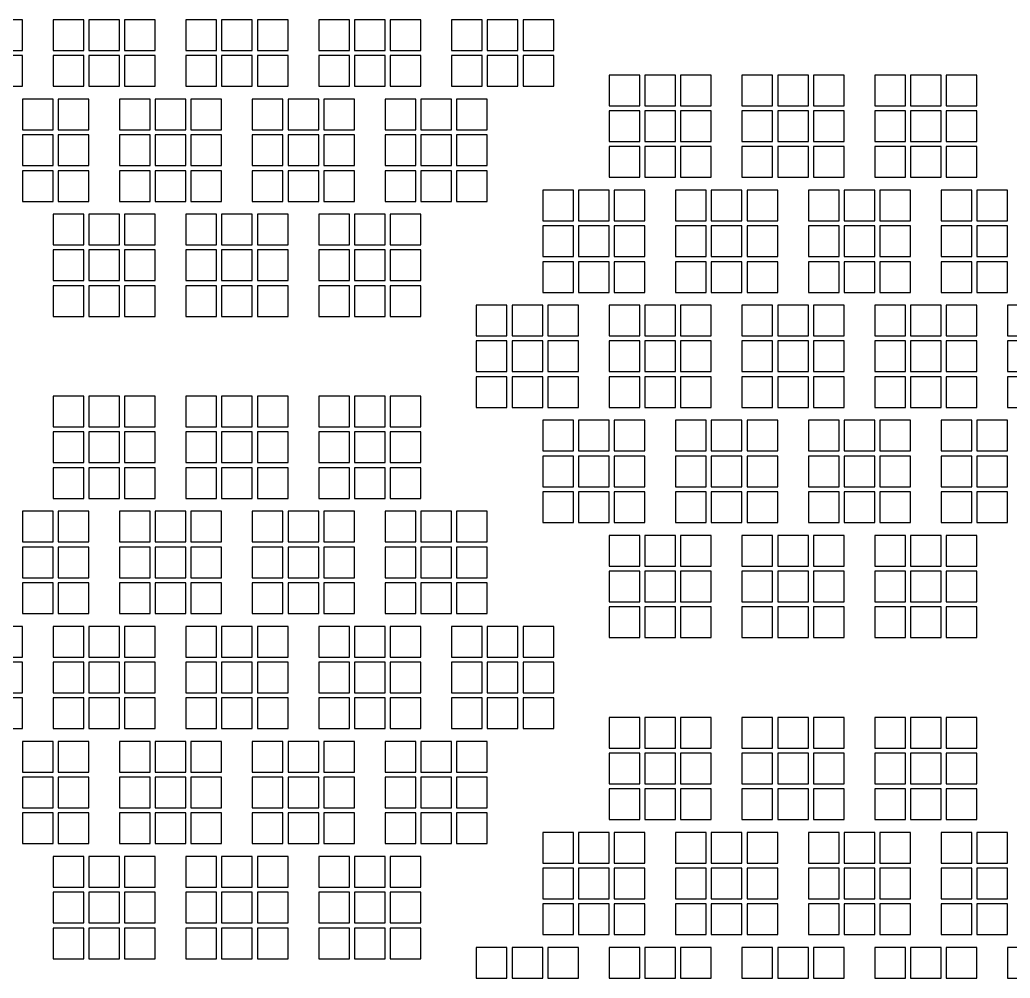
# Model space of a CAD drawing. Extents: x -49 to 54, y -38 to 38.
# Drawn here: x -37.5 to -27.81, y 8.05 to 17.43 of the extents above; entities that cross this region are included whole.
import ezdxf

# ---------------------------------------------------------------- set-up
doc = ezdxf.new("R2010")
doc.units = 0
doc.layers.add('BACK_LAYER', color=5, linetype='CONTINUOUS')

msp = doc.modelspace()

# ---------------------------------------------------------------- linework, layer by layer
at = {"layer": 'BACK_LAYER'}
for points in [[(-37.7721, 17.1302), (-37.4721, 17.1302), (-37.4721, 17.4302), (-37.7721, 17.4302)], [(-37.1721, 17.1302), (-36.8721, 17.1302), (-36.8721, 17.4302), (-37.1721, 17.4302)], [(-36.8221, 17.1302), (-36.5221, 17.1302), (-36.5221, 17.4302), (-36.8221, 17.4302)], [(-36.4721, 17.1302), (-36.1721, 17.1302), (-36.1721, 17.4302), (-36.4721, 17.4302)], [(-35.8721, 17.1302), (-35.5721, 17.1302), (-35.5721, 17.4302), (-35.8721, 17.4302)], [(-35.5221, 17.1302), (-35.2221, 17.1302), (-35.2221, 17.4302), (-35.5221, 17.4302)], [(-35.1721, 17.1302), (-34.8721, 17.1302), (-34.8721, 17.4302), (-35.1721, 17.4302)], [(-34.5721, 17.1302), (-34.2721, 17.1302), (-34.2721, 17.4302), (-34.5721, 17.4302)], [(-34.2221, 17.1302), (-33.9221, 17.1302), (-33.9221, 17.4302), (-34.2221, 17.4302)], [(-33.8721, 17.1302), (-33.5721, 17.1302), (-33.5721, 17.4302), (-33.8721, 17.4302)], [(-33.2721, 17.1302), (-32.9721, 17.1302), (-32.9721, 17.4302), (-33.2721, 17.4302)], [(-32.9221, 17.1302), (-32.6221, 17.1302), (-32.6221, 17.4302), (-32.9221, 17.4302)], [(-32.5721, 17.1302), (-32.2721, 17.1302), (-32.2721, 17.4302), (-32.5721, 17.4302)], [(-37.7721, 16.7802), (-37.4721, 16.7802), (-37.4721, 17.0802), (-37.7721, 17.0802)], [(-37.1721, 16.7802), (-36.8721, 16.7802), (-36.8721, 17.0802), (-37.1721, 17.0802)], [(-36.8221, 16.7802), (-36.5221, 16.7802), (-36.5221, 17.0802), (-36.8221, 17.0802)], [(-36.4721, 16.7802), (-36.1721, 16.7802), (-36.1721, 17.0802), (-36.4721, 17.0802)], [(-35.8721, 16.7802), (-35.5721, 16.7802), (-35.5721, 17.0802), (-35.8721, 17.0802)], [(-35.5221, 16.7802), (-35.2221, 16.7802), (-35.2221, 17.0802), (-35.5221, 17.0802)], [(-35.1721, 16.7802), (-34.8721, 16.7802), (-34.8721, 17.0802), (-35.1721, 17.0802)], [(-34.5721, 16.7802), (-34.2721, 16.7802), (-34.2721, 17.0802), (-34.5721, 17.0802)], [(-34.2221, 16.7802), (-33.9221, 16.7802), (-33.9221, 17.0802), (-34.2221, 17.0802)], [(-33.8721, 16.7802), (-33.5721, 16.7802), (-33.5721, 17.0802), (-33.8721, 17.0802)], [(-33.2721, 16.7802), (-32.9721, 16.7802), (-32.9721, 17.0802), (-33.2721, 17.0802)], [(-32.9221, 16.7802), (-32.6221, 16.7802), (-32.6221, 17.0802), (-32.9221, 17.0802)], [(-32.5721, 16.7802), (-32.2721, 16.7802), (-32.2721, 17.0802), (-32.5721, 17.0802)], [(-31.7302, 16.59), (-31.4302, 16.59), (-31.4302, 16.89), (-31.7302, 16.89)], [(-31.3802, 16.59), (-31.0802, 16.59), (-31.0802, 16.89), (-31.3802, 16.89)], [(-31.0302, 16.59), (-30.7302, 16.59), (-30.7302, 16.89), (-31.0302, 16.89)], [(-30.4302, 16.59), (-30.1302, 16.59), (-30.1302, 16.89), (-30.4302, 16.89)], [(-30.0802, 16.59), (-29.7802, 16.59), (-29.7802, 16.89), (-30.0802, 16.89)], [(-29.7302, 16.59), (-29.4302, 16.59), (-29.4302, 16.89), (-29.7302, 16.89)], [(-29.1302, 16.59), (-28.8302, 16.59), (-28.8302, 16.89), (-29.1302, 16.89)], [(-28.7802, 16.59), (-28.4802, 16.59), (-28.4802, 16.89), (-28.7802, 16.89)], [(-28.4302, 16.59), (-28.1302, 16.59), (-28.1302, 16.89), (-28.4302, 16.89)], [(-37.4721, 16.3544), (-37.1721, 16.3544), (-37.1721, 16.6544), (-37.4721, 16.6544)], [(-37.1221, 16.3544), (-36.8221, 16.3544), (-36.8221, 16.6544), (-37.1221, 16.6544)], [(-36.5221, 16.3544), (-36.2221, 16.3544), (-36.2221, 16.6544), (-36.5221, 16.6544)], [(-36.1721, 16.3544), (-35.8721, 16.3544), (-35.8721, 16.6544), (-36.1721, 16.6544)], [(-35.8221, 16.3544), (-35.5221, 16.3544), (-35.5221, 16.6544), (-35.8221, 16.6544)], [(-35.2221, 16.3544), (-34.9221, 16.3544), (-34.9221, 16.6544), (-35.2221, 16.6544)], [(-34.8721, 16.3544), (-34.5721, 16.3544), (-34.5721, 16.6544), (-34.8721, 16.6544)], [(-34.5221, 16.3544), (-34.2221, 16.3544), (-34.2221, 16.6544), (-34.5221, 16.6544)], [(-33.9221, 16.3544), (-33.6221, 16.3544), (-33.6221, 16.6544), (-33.9221, 16.6544)], [(-33.5721, 16.3544), (-33.2721, 16.3544), (-33.2721, 16.6544), (-33.5721, 16.6544)], [(-33.2221, 16.3544), (-32.9221, 16.3544), (-32.9221, 16.6544), (-33.2221, 16.6544)], [(-31.7302, 16.24), (-31.4302, 16.24), (-31.4302, 16.54), (-31.7302, 16.54)], [(-31.3802, 16.24), (-31.0802, 16.24), (-31.0802, 16.54), (-31.3802, 16.54)], [(-31.0302, 16.24), (-30.7302, 16.24), (-30.7302, 16.54), (-31.0302, 16.54)], [(-30.4302, 16.24), (-30.1302, 16.24), (-30.1302, 16.54), (-30.4302, 16.54)], [(-30.0802, 16.24), (-29.7802, 16.24), (-29.7802, 16.54), (-30.0802, 16.54)], [(-29.7302, 16.24), (-29.4302, 16.24), (-29.4302, 16.54), (-29.7302, 16.54)], [(-29.1302, 16.24), (-28.8302, 16.24), (-28.8302, 16.54), (-29.1302, 16.54)], [(-28.7802, 16.24), (-28.4802, 16.24), (-28.4802, 16.54), (-28.7802, 16.54)], [(-28.4302, 16.24), (-28.1302, 16.24), (-28.1302, 16.54), (-28.4302, 16.54)], [(-37.4721, 16.0044), (-37.1721, 16.0044), (-37.1721, 16.3044), (-37.4721, 16.3044)], [(-37.1221, 16.0044), (-36.8221, 16.0044), (-36.8221, 16.3044), (-37.1221, 16.3044)], [(-36.5221, 16.0044), (-36.2221, 16.0044), (-36.2221, 16.3044), (-36.5221, 16.3044)], [(-36.1721, 16.0044), (-35.8721, 16.0044), (-35.8721, 16.3044), (-36.1721, 16.3044)], [(-35.8221, 16.0044), (-35.5221, 16.0044), (-35.5221, 16.3044), (-35.8221, 16.3044)], [(-35.2221, 16.0044), (-34.9221, 16.0044), (-34.9221, 16.3044), (-35.2221, 16.3044)], [(-34.8721, 16.0044), (-34.5721, 16.0044), (-34.5721, 16.3044), (-34.8721, 16.3044)], [(-34.5221, 16.0044), (-34.2221, 16.0044), (-34.2221, 16.3044), (-34.5221, 16.3044)], [(-33.9221, 16.0044), (-33.6221, 16.0044), (-33.6221, 16.3044), (-33.9221, 16.3044)], [(-33.5721, 16.0044), (-33.2721, 16.0044), (-33.2721, 16.3044), (-33.5721, 16.3044)], [(-33.2221, 16.0044), (-32.9221, 16.0044), (-32.9221, 16.3044), (-33.2221, 16.3044)], [(-31.7302, 15.89), (-31.4302, 15.89), (-31.4302, 16.19), (-31.7302, 16.19)], [(-31.3802, 15.89), (-31.0802, 15.89), (-31.0802, 16.19), (-31.3802, 16.19)], [(-31.0302, 15.89), (-30.7302, 15.89), (-30.7302, 16.19), (-31.0302, 16.19)], [(-30.4302, 15.89), (-30.1302, 15.89), (-30.1302, 16.19), (-30.4302, 16.19)], [(-30.0802, 15.89), (-29.7802, 15.89), (-29.7802, 16.19), (-30.0802, 16.19)], [(-29.7302, 15.89), (-29.4302, 15.89), (-29.4302, 16.19), (-29.7302, 16.19)], [(-29.1302, 15.89), (-28.8302, 15.89), (-28.8302, 16.19), (-29.1302, 16.19)], [(-28.7802, 15.89), (-28.4802, 15.89), (-28.4802, 16.19), (-28.7802, 16.19)], [(-28.4302, 15.89), (-28.1302, 15.89), (-28.1302, 16.19), (-28.4302, 16.19)], [(-37.4721, 15.6544), (-37.1721, 15.6544), (-37.1721, 15.9544), (-37.4721, 15.9544)], [(-37.1221, 15.6544), (-36.8221, 15.6544), (-36.8221, 15.9544), (-37.1221, 15.9544)], [(-36.5221, 15.6544), (-36.2221, 15.6544), (-36.2221, 15.9544), (-36.5221, 15.9544)], [(-36.1721, 15.6544), (-35.8721, 15.6544), (-35.8721, 15.9544), (-36.1721, 15.9544)], [(-35.8221, 15.6544), (-35.5221, 15.6544), (-35.5221, 15.9544), (-35.8221, 15.9544)], [(-35.2221, 15.6544), (-34.9221, 15.6544), (-34.9221, 15.9544), (-35.2221, 15.9544)], [(-34.8721, 15.6544), (-34.5721, 15.6544), (-34.5721, 15.9544), (-34.8721, 15.9544)], [(-34.5221, 15.6544), (-34.2221, 15.6544), (-34.2221, 15.9544), (-34.5221, 15.9544)], [(-33.9221, 15.6544), (-33.6221, 15.6544), (-33.6221, 15.9544), (-33.9221, 15.9544)], [(-33.5721, 15.6544), (-33.2721, 15.6544), (-33.2721, 15.9544), (-33.5721, 15.9544)], [(-33.2221, 15.6544), (-32.9221, 15.6544), (-32.9221, 15.9544), (-33.2221, 15.9544)], [(-32.3802, 15.4642), (-32.0802, 15.4642), (-32.0802, 15.7642), (-32.3802, 15.7642)], [(-32.0302, 15.4642), (-31.7302, 15.4642), (-31.7302, 15.7642), (-32.0302, 15.7642)], [(-31.6802, 15.4642), (-31.3802, 15.4642), (-31.3802, 15.7642), (-31.6802, 15.7642)], [(-31.0802, 15.4642), (-30.7802, 15.4642), (-30.7802, 15.7642), (-31.0802, 15.7642)], [(-30.7302, 15.4642), (-30.4302, 15.4642), (-30.4302, 15.7642), (-30.7302, 15.7642)], [(-30.3802, 15.4642), (-30.0802, 15.4642), (-30.0802, 15.7642), (-30.3802, 15.7642)], [(-29.7802, 15.4642), (-29.4802, 15.4642), (-29.4802, 15.7642), (-29.7802, 15.7642)], [(-29.4302, 15.4642), (-29.1302, 15.4642), (-29.1302, 15.7642), (-29.4302, 15.7642)], [(-29.0802, 15.4642), (-28.7802, 15.4642), (-28.7802, 15.7642), (-29.0802, 15.7642)], [(-28.4802, 15.4642), (-28.1802, 15.4642), (-28.1802, 15.7642), (-28.4802, 15.7642)], [(-28.1302, 15.4642), (-27.8302, 15.4642), (-27.8302, 15.7642), (-28.1302, 15.7642)], [(-37.1721, 15.2286), (-36.8721, 15.2286), (-36.8721, 15.5286), (-37.1721, 15.5286)], [(-36.8221, 15.2286), (-36.5221, 15.2286), (-36.5221, 15.5286), (-36.8221, 15.5286)], [(-36.4721, 15.2286), (-36.1721, 15.2286), (-36.1721, 15.5286), (-36.4721, 15.5286)], [(-35.8721, 15.2286), (-35.5721, 15.2286), (-35.5721, 15.5286), (-35.8721, 15.5286)], [(-35.5221, 15.2286), (-35.2221, 15.2286), (-35.2221, 15.5286), (-35.5221, 15.5286)], [(-35.1721, 15.2286), (-34.8721, 15.2286), (-34.8721, 15.5286), (-35.1721, 15.5286)], [(-34.5721, 15.2286), (-34.2721, 15.2286), (-34.2721, 15.5286), (-34.5721, 15.5286)], [(-34.2221, 15.2286), (-33.9221, 15.2286), (-33.9221, 15.5286), (-34.2221, 15.5286)], [(-33.8721, 15.2286), (-33.5721, 15.2286), (-33.5721, 15.5286), (-33.8721, 15.5286)], [(-32.3802, 15.1142), (-32.0802, 15.1142), (-32.0802, 15.4142), (-32.3802, 15.4142)], [(-32.0302, 15.1142), (-31.7302, 15.1142), (-31.7302, 15.4142), (-32.0302, 15.4142)], [(-31.6802, 15.1142), (-31.3802, 15.1142), (-31.3802, 15.4142), (-31.6802, 15.4142)], [(-31.0802, 15.1142), (-30.7802, 15.1142), (-30.7802, 15.4142), (-31.0802, 15.4142)], [(-30.7302, 15.1142), (-30.4302, 15.1142), (-30.4302, 15.4142), (-30.7302, 15.4142)], [(-30.3802, 15.1142), (-30.0802, 15.1142), (-30.0802, 15.4142), (-30.3802, 15.4142)], [(-29.7802, 15.1142), (-29.4802, 15.1142), (-29.4802, 15.4142), (-29.7802, 15.4142)], [(-29.4302, 15.1142), (-29.1302, 15.1142), (-29.1302, 15.4142), (-29.4302, 15.4142)], [(-29.0802, 15.1142), (-28.7802, 15.1142), (-28.7802, 15.4142), (-29.0802, 15.4142)], [(-28.4802, 15.1142), (-28.1802, 15.1142), (-28.1802, 15.4142), (-28.4802, 15.4142)], [(-28.1302, 15.1142), (-27.8302, 15.1142), (-27.8302, 15.4142), (-28.1302, 15.4142)], [(-37.1721, 14.8786), (-36.8721, 14.8786), (-36.8721, 15.1786), (-37.1721, 15.1786)], [(-36.8221, 14.8786), (-36.5221, 14.8786), (-36.5221, 15.1786), (-36.8221, 15.1786)], [(-36.4721, 14.8786), (-36.1721, 14.8786), (-36.1721, 15.1786), (-36.4721, 15.1786)], [(-35.8721, 14.8786), (-35.5721, 14.8786), (-35.5721, 15.1786), (-35.8721, 15.1786)], [(-35.5221, 14.8786), (-35.2221, 14.8786), (-35.2221, 15.1786), (-35.5221, 15.1786)], [(-35.1721, 14.8786), (-34.8721, 14.8786), (-34.8721, 15.1786), (-35.1721, 15.1786)], [(-34.5721, 14.8786), (-34.2721, 14.8786), (-34.2721, 15.1786), (-34.5721, 15.1786)], [(-34.2221, 14.8786), (-33.9221, 14.8786), (-33.9221, 15.1786), (-34.2221, 15.1786)], [(-33.8721, 14.8786), (-33.5721, 14.8786), (-33.5721, 15.1786), (-33.8721, 15.1786)], [(-32.3802, 14.7642), (-32.0802, 14.7642), (-32.0802, 15.0642), (-32.3802, 15.0642)], [(-32.0302, 14.7642), (-31.7302, 14.7642), (-31.7302, 15.0642), (-32.0302, 15.0642)], [(-31.6802, 14.7642), (-31.3802, 14.7642), (-31.3802, 15.0642), (-31.6802, 15.0642)], [(-31.0802, 14.7642), (-30.7802, 14.7642), (-30.7802, 15.0642), (-31.0802, 15.0642)], [(-30.7302, 14.7642), (-30.4302, 14.7642), (-30.4302, 15.0642), (-30.7302, 15.0642)], [(-30.3802, 14.7642), (-30.0802, 14.7642), (-30.0802, 15.0642), (-30.3802, 15.0642)], [(-29.7802, 14.7642), (-29.4802, 14.7642), (-29.4802, 15.0642), (-29.7802, 15.0642)], [(-29.4302, 14.7642), (-29.1302, 14.7642), (-29.1302, 15.0642), (-29.4302, 15.0642)], [(-29.0802, 14.7642), (-28.7802, 14.7642), (-28.7802, 15.0642), (-29.0802, 15.0642)], [(-28.4802, 14.7642), (-28.1802, 14.7642), (-28.1802, 15.0642), (-28.4802, 15.0642)], [(-28.1302, 14.7642), (-27.8302, 14.7642), (-27.8302, 15.0642), (-28.1302, 15.0642)], [(-37.1721, 14.5286), (-36.8721, 14.5286), (-36.8721, 14.8286), (-37.1721, 14.8286)], [(-36.8221, 14.5286), (-36.5221, 14.5286), (-36.5221, 14.8286), (-36.8221, 14.8286)], [(-36.4721, 14.5286), (-36.1721, 14.5286), (-36.1721, 14.8286), (-36.4721, 14.8286)], [(-35.8721, 14.5286), (-35.5721, 14.5286), (-35.5721, 14.8286), (-35.8721, 14.8286)], [(-35.5221, 14.5286), (-35.2221, 14.5286), (-35.2221, 14.8286), (-35.5221, 14.8286)], [(-35.1721, 14.5286), (-34.8721, 14.5286), (-34.8721, 14.8286), (-35.1721, 14.8286)], [(-34.5721, 14.5286), (-34.2721, 14.5286), (-34.2721, 14.8286), (-34.5721, 14.8286)], [(-34.2221, 14.5286), (-33.9221, 14.5286), (-33.9221, 14.8286), (-34.2221, 14.8286)], [(-33.8721, 14.5286), (-33.5721, 14.5286), (-33.5721, 14.8286), (-33.8721, 14.8286)], [(-33.0302, 14.3384), (-32.7302, 14.3384), (-32.7302, 14.6384), (-33.0302, 14.6384)], [(-32.6802, 14.3384), (-32.3802, 14.3384), (-32.3802, 14.6384), (-32.6802, 14.6384)], [(-32.3302, 14.3384), (-32.0302, 14.3384), (-32.0302, 14.6384), (-32.3302, 14.6384)], [(-31.7302, 14.3384), (-31.4302, 14.3384), (-31.4302, 14.6384), (-31.7302, 14.6384)], [(-31.3802, 14.3384), (-31.0802, 14.3384), (-31.0802, 14.6384), (-31.3802, 14.6384)], [(-31.0302, 14.3384), (-30.7302, 14.3384), (-30.7302, 14.6384), (-31.0302, 14.6384)], [(-30.4302, 14.3384), (-30.1302, 14.3384), (-30.1302, 14.6384), (-30.4302, 14.6384)], [(-30.0802, 14.3384), (-29.7802, 14.3384), (-29.7802, 14.6384), (-30.0802, 14.6384)], [(-29.7302, 14.3384), (-29.4302, 14.3384), (-29.4302, 14.6384), (-29.7302, 14.6384)], [(-29.1302, 14.3384), (-28.8302, 14.3384), (-28.8302, 14.6384), (-29.1302, 14.6384)], [(-28.7802, 14.3384), (-28.4802, 14.3384), (-28.4802, 14.6384), (-28.7802, 14.6384)], [(-28.4302, 14.3384), (-28.1302, 14.3384), (-28.1302, 14.6384), (-28.4302, 14.6384)], [(-27.8302, 14.3384), (-27.5302, 14.3384), (-27.5302, 14.6384), (-27.8302, 14.6384)], [(-33.0302, 13.9884), (-32.7302, 13.9884), (-32.7302, 14.2884), (-33.0302, 14.2884)], [(-32.6802, 13.9884), (-32.3802, 13.9884), (-32.3802, 14.2884), (-32.6802, 14.2884)], [(-32.3302, 13.9884), (-32.0302, 13.9884), (-32.0302, 14.2884), (-32.3302, 14.2884)], [(-31.7302, 13.9884), (-31.4302, 13.9884), (-31.4302, 14.2884), (-31.7302, 14.2884)], [(-31.3802, 13.9884), (-31.0802, 13.9884), (-31.0802, 14.2884), (-31.3802, 14.2884)], [(-31.0302, 13.9884), (-30.7302, 13.9884), (-30.7302, 14.2884), (-31.0302, 14.2884)], [(-30.4302, 13.9884), (-30.1302, 13.9884), (-30.1302, 14.2884), (-30.4302, 14.2884)], [(-30.0802, 13.9884), (-29.7802, 13.9884), (-29.7802, 14.2884), (-30.0802, 14.2884)], [(-29.7302, 13.9884), (-29.4302, 13.9884), (-29.4302, 14.2884), (-29.7302, 14.2884)], [(-29.1302, 13.9884), (-28.8302, 13.9884), (-28.8302, 14.2884), (-29.1302, 14.2884)], [(-28.7802, 13.9884), (-28.4802, 13.9884), (-28.4802, 14.2884), (-28.7802, 14.2884)], [(-28.4302, 13.9884), (-28.1302, 13.9884), (-28.1302, 14.2884), (-28.4302, 14.2884)], [(-27.8302, 13.9884), (-27.5302, 13.9884), (-27.5302, 14.2884), (-27.8302, 14.2884)], [(-33.0302, 13.6384), (-32.7302, 13.6384), (-32.7302, 13.9384), (-33.0302, 13.9384)], [(-32.6802, 13.6384), (-32.3802, 13.6384), (-32.3802, 13.9384), (-32.6802, 13.9384)], [(-32.3302, 13.6384), (-32.0302, 13.6384), (-32.0302, 13.9384), (-32.3302, 13.9384)], [(-31.7302, 13.6384), (-31.4302, 13.6384), (-31.4302, 13.9384), (-31.7302, 13.9384)], [(-31.3802, 13.6384), (-31.0802, 13.6384), (-31.0802, 13.9384), (-31.3802, 13.9384)], [(-31.0302, 13.6384), (-30.7302, 13.6384), (-30.7302, 13.9384), (-31.0302, 13.9384)], [(-30.4302, 13.6384), (-30.1302, 13.6384), (-30.1302, 13.9384), (-30.4302, 13.9384)], [(-30.0802, 13.6384), (-29.7802, 13.6384), (-29.7802, 13.9384), (-30.0802, 13.9384)], [(-29.7302, 13.6384), (-29.4302, 13.6384), (-29.4302, 13.9384), (-29.7302, 13.9384)], [(-29.1302, 13.6384), (-28.8302, 13.6384), (-28.8302, 13.9384), (-29.1302, 13.9384)], [(-28.7802, 13.6384), (-28.4802, 13.6384), (-28.4802, 13.9384), (-28.7802, 13.9384)], [(-28.4302, 13.6384), (-28.1302, 13.6384), (-28.1302, 13.9384), (-28.4302, 13.9384)], [(-27.8302, 13.6384), (-27.5302, 13.6384), (-27.5302, 13.9384), (-27.8302, 13.9384)], [(-37.1721, 13.4482), (-36.8721, 13.4482), (-36.8721, 13.7482), (-37.1721, 13.7482)], [(-36.8221, 13.4482), (-36.5221, 13.4482), (-36.5221, 13.7482), (-36.8221, 13.7482)], [(-36.4721, 13.4482), (-36.1721, 13.4482), (-36.1721, 13.7482), (-36.4721, 13.7482)], [(-35.8721, 13.4482), (-35.5721, 13.4482), (-35.5721, 13.7482), (-35.8721, 13.7482)], [(-35.5221, 13.4482), (-35.2221, 13.4482), (-35.2221, 13.7482), (-35.5221, 13.7482)], [(-35.1721, 13.4482), (-34.8721, 13.4482), (-34.8721, 13.7482), (-35.1721, 13.7482)], [(-34.5721, 13.4482), (-34.2721, 13.4482), (-34.2721, 13.7482), (-34.5721, 13.7482)], [(-34.2221, 13.4482), (-33.9221, 13.4482), (-33.9221, 13.7482), (-34.2221, 13.7482)], [(-33.8721, 13.4482), (-33.5721, 13.4482), (-33.5721, 13.7482), (-33.8721, 13.7482)], [(-32.3802, 13.2125), (-32.0802, 13.2125), (-32.0802, 13.5125), (-32.3802, 13.5125)], [(-32.0302, 13.2125), (-31.7302, 13.2125), (-31.7302, 13.5125), (-32.0302, 13.5125)], [(-31.6802, 13.2125), (-31.3802, 13.2125), (-31.3802, 13.5125), (-31.6802, 13.5125)], [(-31.0802, 13.2125), (-30.7802, 13.2125), (-30.7802, 13.5125), (-31.0802, 13.5125)], [(-30.7302, 13.2125), (-30.4302, 13.2125), (-30.4302, 13.5125), (-30.7302, 13.5125)], [(-30.3802, 13.2125), (-30.0802, 13.2125), (-30.0802, 13.5125), (-30.3802, 13.5125)], [(-29.7802, 13.2125), (-29.4802, 13.2125), (-29.4802, 13.5125), (-29.7802, 13.5125)], [(-29.4302, 13.2125), (-29.1302, 13.2125), (-29.1302, 13.5125), (-29.4302, 13.5125)], [(-29.0802, 13.2125), (-28.7802, 13.2125), (-28.7802, 13.5125), (-29.0802, 13.5125)], [(-28.4802, 13.2125), (-28.1802, 13.2125), (-28.1802, 13.5125), (-28.4802, 13.5125)], [(-28.1302, 13.2125), (-27.8302, 13.2125), (-27.8302, 13.5125), (-28.1302, 13.5125)], [(-37.1721, 13.0982), (-36.8721, 13.0982), (-36.8721, 13.3982), (-37.1721, 13.3982)], [(-36.8221, 13.0982), (-36.5221, 13.0982), (-36.5221, 13.3982), (-36.8221, 13.3982)], [(-36.4721, 13.0982), (-36.1721, 13.0982), (-36.1721, 13.3982), (-36.4721, 13.3982)], [(-35.8721, 13.0982), (-35.5721, 13.0982), (-35.5721, 13.3982), (-35.8721, 13.3982)], [(-35.5221, 13.0982), (-35.2221, 13.0982), (-35.2221, 13.3982), (-35.5221, 13.3982)], [(-35.1721, 13.0982), (-34.8721, 13.0982), (-34.8721, 13.3982), (-35.1721, 13.3982)], [(-34.5721, 13.0982), (-34.2721, 13.0982), (-34.2721, 13.3982), (-34.5721, 13.3982)], [(-34.2221, 13.0982), (-33.9221, 13.0982), (-33.9221, 13.3982), (-34.2221, 13.3982)], [(-33.8721, 13.0982), (-33.5721, 13.0982), (-33.5721, 13.3982), (-33.8721, 13.3982)], [(-32.3802, 12.8625), (-32.0802, 12.8625), (-32.0802, 13.1625), (-32.3802, 13.1625)], [(-32.0302, 12.8625), (-31.7302, 12.8625), (-31.7302, 13.1625), (-32.0302, 13.1625)], [(-31.6802, 12.8625), (-31.3802, 12.8625), (-31.3802, 13.1625), (-31.6802, 13.1625)], [(-31.0802, 12.8625), (-30.7802, 12.8625), (-30.7802, 13.1625), (-31.0802, 13.1625)], [(-30.7302, 12.8625), (-30.4302, 12.8625), (-30.4302, 13.1625), (-30.7302, 13.1625)], [(-30.3802, 12.8625), (-30.0802, 12.8625), (-30.0802, 13.1625), (-30.3802, 13.1625)], [(-29.7802, 12.8625), (-29.4802, 12.8625), (-29.4802, 13.1625), (-29.7802, 13.1625)], [(-29.4302, 12.8625), (-29.1302, 12.8625), (-29.1302, 13.1625), (-29.4302, 13.1625)], [(-29.0802, 12.8625), (-28.7802, 12.8625), (-28.7802, 13.1625), (-29.0802, 13.1625)], [(-28.4802, 12.8625), (-28.1802, 12.8625), (-28.1802, 13.1625), (-28.4802, 13.1625)], [(-28.1302, 12.8625), (-27.8302, 12.8625), (-27.8302, 13.1625), (-28.1302, 13.1625)], [(-37.1721, 12.7482), (-36.8721, 12.7482), (-36.8721, 13.0482), (-37.1721, 13.0482)], [(-36.8221, 12.7482), (-36.5221, 12.7482), (-36.5221, 13.0482), (-36.8221, 13.0482)], [(-36.4721, 12.7482), (-36.1721, 12.7482), (-36.1721, 13.0482), (-36.4721, 13.0482)], [(-35.8721, 12.7482), (-35.5721, 12.7482), (-35.5721, 13.0482), (-35.8721, 13.0482)], [(-35.5221, 12.7482), (-35.2221, 12.7482), (-35.2221, 13.0482), (-35.5221, 13.0482)], [(-35.1721, 12.7482), (-34.8721, 12.7482), (-34.8721, 13.0482), (-35.1721, 13.0482)], [(-34.5721, 12.7482), (-34.2721, 12.7482), (-34.2721, 13.0482), (-34.5721, 13.0482)], [(-34.2221, 12.7482), (-33.9221, 12.7482), (-33.9221, 13.0482), (-34.2221, 13.0482)], [(-33.8721, 12.7482), (-33.5721, 12.7482), (-33.5721, 13.0482), (-33.8721, 13.0482)], [(-32.3802, 12.5125), (-32.0802, 12.5125), (-32.0802, 12.8125), (-32.3802, 12.8125)], [(-32.0302, 12.5125), (-31.7302, 12.5125), (-31.7302, 12.8125), (-32.0302, 12.8125)], [(-31.6802, 12.5125), (-31.3802, 12.5125), (-31.3802, 12.8125), (-31.6802, 12.8125)], [(-31.0802, 12.5125), (-30.7802, 12.5125), (-30.7802, 12.8125), (-31.0802, 12.8125)], [(-30.7302, 12.5125), (-30.4302, 12.5125), (-30.4302, 12.8125), (-30.7302, 12.8125)], [(-30.3802, 12.5125), (-30.0802, 12.5125), (-30.0802, 12.8125), (-30.3802, 12.8125)], [(-29.7802, 12.5125), (-29.4802, 12.5125), (-29.4802, 12.8125), (-29.7802, 12.8125)], [(-29.4302, 12.5125), (-29.1302, 12.5125), (-29.1302, 12.8125), (-29.4302, 12.8125)], [(-29.0802, 12.5125), (-28.7802, 12.5125), (-28.7802, 12.8125), (-29.0802, 12.8125)], [(-28.4802, 12.5125), (-28.1802, 12.5125), (-28.1802, 12.8125), (-28.4802, 12.8125)], [(-28.1302, 12.5125), (-27.8302, 12.5125), (-27.8302, 12.8125), (-28.1302, 12.8125)], [(-37.4721, 12.3223), (-37.1721, 12.3223), (-37.1721, 12.6223), (-37.4721, 12.6223)], [(-37.1221, 12.3223), (-36.8221, 12.3223), (-36.8221, 12.6223), (-37.1221, 12.6223)], [(-36.5221, 12.3223), (-36.2221, 12.3223), (-36.2221, 12.6223), (-36.5221, 12.6223)], [(-36.1721, 12.3223), (-35.8721, 12.3223), (-35.8721, 12.6223), (-36.1721, 12.6223)], [(-35.8221, 12.3223), (-35.5221, 12.3223), (-35.5221, 12.6223), (-35.8221, 12.6223)], [(-35.2221, 12.3223), (-34.9221, 12.3223), (-34.9221, 12.6223), (-35.2221, 12.6223)], [(-34.8721, 12.3223), (-34.5721, 12.3223), (-34.5721, 12.6223), (-34.8721, 12.6223)], [(-34.5221, 12.3223), (-34.2221, 12.3223), (-34.2221, 12.6223), (-34.5221, 12.6223)], [(-33.9221, 12.3223), (-33.6221, 12.3223), (-33.6221, 12.6223), (-33.9221, 12.6223)], [(-33.5721, 12.3223), (-33.2721, 12.3223), (-33.2721, 12.6223), (-33.5721, 12.6223)], [(-33.2221, 12.3223), (-32.9221, 12.3223), (-32.9221, 12.6223), (-33.2221, 12.6223)], [(-31.7302, 12.0867), (-31.4302, 12.0867), (-31.4302, 12.3867), (-31.7302, 12.3867)], [(-31.3802, 12.0867), (-31.0802, 12.0867), (-31.0802, 12.3867), (-31.3802, 12.3867)], [(-31.0302, 12.0867), (-30.7302, 12.0867), (-30.7302, 12.3867), (-31.0302, 12.3867)], [(-30.4302, 12.0867), (-30.1302, 12.0867), (-30.1302, 12.3867), (-30.4302, 12.3867)], [(-30.0802, 12.0867), (-29.7802, 12.0867), (-29.7802, 12.3867), (-30.0802, 12.3867)], [(-29.7302, 12.0867), (-29.4302, 12.0867), (-29.4302, 12.3867), (-29.7302, 12.3867)], [(-29.1302, 12.0867), (-28.8302, 12.0867), (-28.8302, 12.3867), (-29.1302, 12.3867)], [(-28.7802, 12.0867), (-28.4802, 12.0867), (-28.4802, 12.3867), (-28.7802, 12.3867)], [(-28.4302, 12.0867), (-28.1302, 12.0867), (-28.1302, 12.3867), (-28.4302, 12.3867)], [(-37.4721, 11.9723), (-37.1721, 11.9723), (-37.1721, 12.2723), (-37.4721, 12.2723)], [(-37.1221, 11.9723), (-36.8221, 11.9723), (-36.8221, 12.2723), (-37.1221, 12.2723)], [(-36.5221, 11.9723), (-36.2221, 11.9723), (-36.2221, 12.2723), (-36.5221, 12.2723)], [(-36.1721, 11.9723), (-35.8721, 11.9723), (-35.8721, 12.2723), (-36.1721, 12.2723)], [(-35.8221, 11.9723), (-35.5221, 11.9723), (-35.5221, 12.2723), (-35.8221, 12.2723)], [(-35.2221, 11.9723), (-34.9221, 11.9723), (-34.9221, 12.2723), (-35.2221, 12.2723)], [(-34.8721, 11.9723), (-34.5721, 11.9723), (-34.5721, 12.2723), (-34.8721, 12.2723)], [(-34.5221, 11.9723), (-34.2221, 11.9723), (-34.2221, 12.2723), (-34.5221, 12.2723)], [(-33.9221, 11.9723), (-33.6221, 11.9723), (-33.6221, 12.2723), (-33.9221, 12.2723)], [(-33.5721, 11.9723), (-33.2721, 11.9723), (-33.2721, 12.2723), (-33.5721, 12.2723)], [(-33.2221, 11.9723), (-32.9221, 11.9723), (-32.9221, 12.2723), (-33.2221, 12.2723)], [(-31.7302, 11.7367), (-31.4302, 11.7367), (-31.4302, 12.0367), (-31.7302, 12.0367)], [(-31.3802, 11.7367), (-31.0802, 11.7367), (-31.0802, 12.0367), (-31.3802, 12.0367)], [(-31.0302, 11.7367), (-30.7302, 11.7367), (-30.7302, 12.0367), (-31.0302, 12.0367)], [(-30.4302, 11.7367), (-30.1302, 11.7367), (-30.1302, 12.0367), (-30.4302, 12.0367)], [(-30.0802, 11.7367), (-29.7802, 11.7367), (-29.7802, 12.0367), (-30.0802, 12.0367)], [(-29.7302, 11.7367), (-29.4302, 11.7367), (-29.4302, 12.0367), (-29.7302, 12.0367)], [(-29.1302, 11.7367), (-28.8302, 11.7367), (-28.8302, 12.0367), (-29.1302, 12.0367)], [(-28.7802, 11.7367), (-28.4802, 11.7367), (-28.4802, 12.0367), (-28.7802, 12.0367)], [(-28.4302, 11.7367), (-28.1302, 11.7367), (-28.1302, 12.0367), (-28.4302, 12.0367)], [(-37.4721, 11.6223), (-37.1721, 11.6223), (-37.1721, 11.9223), (-37.4721, 11.9223)], [(-37.1221, 11.6223), (-36.8221, 11.6223), (-36.8221, 11.9223), (-37.1221, 11.9223)], [(-36.5221, 11.6223), (-36.2221, 11.6223), (-36.2221, 11.9223), (-36.5221, 11.9223)], [(-36.1721, 11.6223), (-35.8721, 11.6223), (-35.8721, 11.9223), (-36.1721, 11.9223)], [(-35.8221, 11.6223), (-35.5221, 11.6223), (-35.5221, 11.9223), (-35.8221, 11.9223)], [(-35.2221, 11.6223), (-34.9221, 11.6223), (-34.9221, 11.9223), (-35.2221, 11.9223)], [(-34.8721, 11.6223), (-34.5721, 11.6223), (-34.5721, 11.9223), (-34.8721, 11.9223)], [(-34.5221, 11.6223), (-34.2221, 11.6223), (-34.2221, 11.9223), (-34.5221, 11.9223)], [(-33.9221, 11.6223), (-33.6221, 11.6223), (-33.6221, 11.9223), (-33.9221, 11.9223)], [(-33.5721, 11.6223), (-33.2721, 11.6223), (-33.2721, 11.9223), (-33.5721, 11.9223)], [(-33.2221, 11.6223), (-32.9221, 11.6223), (-32.9221, 11.9223), (-33.2221, 11.9223)], [(-31.7302, 11.3867), (-31.4302, 11.3867), (-31.4302, 11.6867), (-31.7302, 11.6867)], [(-31.3802, 11.3867), (-31.0802, 11.3867), (-31.0802, 11.6867), (-31.3802, 11.6867)], [(-31.0302, 11.3867), (-30.7302, 11.3867), (-30.7302, 11.6867), (-31.0302, 11.6867)], [(-30.4302, 11.3867), (-30.1302, 11.3867), (-30.1302, 11.6867), (-30.4302, 11.6867)], [(-30.0802, 11.3867), (-29.7802, 11.3867), (-29.7802, 11.6867), (-30.0802, 11.6867)], [(-29.7302, 11.3867), (-29.4302, 11.3867), (-29.4302, 11.6867), (-29.7302, 11.6867)], [(-29.1302, 11.3867), (-28.8302, 11.3867), (-28.8302, 11.6867), (-29.1302, 11.6867)], [(-28.7802, 11.3867), (-28.4802, 11.3867), (-28.4802, 11.6867), (-28.7802, 11.6867)], [(-28.4302, 11.3867), (-28.1302, 11.3867), (-28.1302, 11.6867), (-28.4302, 11.6867)], [(-37.7721, 11.1965), (-37.4721, 11.1965), (-37.4721, 11.4965), (-37.7721, 11.4965)], [(-37.1721, 11.1965), (-36.8721, 11.1965), (-36.8721, 11.4965), (-37.1721, 11.4965)], [(-36.8221, 11.1965), (-36.5221, 11.1965), (-36.5221, 11.4965), (-36.8221, 11.4965)], [(-36.4721, 11.1965), (-36.1721, 11.1965), (-36.1721, 11.4965), (-36.4721, 11.4965)], [(-35.8721, 11.1965), (-35.5721, 11.1965), (-35.5721, 11.4965), (-35.8721, 11.4965)], [(-35.5221, 11.1965), (-35.2221, 11.1965), (-35.2221, 11.4965), (-35.5221, 11.4965)], [(-35.1721, 11.1965), (-34.8721, 11.1965), (-34.8721, 11.4965), (-35.1721, 11.4965)], [(-34.5721, 11.1965), (-34.2721, 11.1965), (-34.2721, 11.4965), (-34.5721, 11.4965)], [(-34.2221, 11.1965), (-33.9221, 11.1965), (-33.9221, 11.4965), (-34.2221, 11.4965)], [(-33.8721, 11.1965), (-33.5721, 11.1965), (-33.5721, 11.4965), (-33.8721, 11.4965)], [(-33.2721, 11.1965), (-32.9721, 11.1965), (-32.9721, 11.4965), (-33.2721, 11.4965)], [(-32.9221, 11.1965), (-32.6221, 11.1965), (-32.6221, 11.4965), (-32.9221, 11.4965)], [(-32.5721, 11.1965), (-32.2721, 11.1965), (-32.2721, 11.4965), (-32.5721, 11.4965)], [(-37.7721, 10.8465), (-37.4721, 10.8465), (-37.4721, 11.1465), (-37.7721, 11.1465)], [(-37.1721, 10.8465), (-36.8721, 10.8465), (-36.8721, 11.1465), (-37.1721, 11.1465)], [(-36.8221, 10.8465), (-36.5221, 10.8465), (-36.5221, 11.1465), (-36.8221, 11.1465)], [(-36.4721, 10.8465), (-36.1721, 10.8465), (-36.1721, 11.1465), (-36.4721, 11.1465)], [(-35.8721, 10.8465), (-35.5721, 10.8465), (-35.5721, 11.1465), (-35.8721, 11.1465)], [(-35.5221, 10.8465), (-35.2221, 10.8465), (-35.2221, 11.1465), (-35.5221, 11.1465)], [(-35.1721, 10.8465), (-34.8721, 10.8465), (-34.8721, 11.1465), (-35.1721, 11.1465)], [(-34.5721, 10.8465), (-34.2721, 10.8465), (-34.2721, 11.1465), (-34.5721, 11.1465)], [(-34.2221, 10.8465), (-33.9221, 10.8465), (-33.9221, 11.1465), (-34.2221, 11.1465)], [(-33.8721, 10.8465), (-33.5721, 10.8465), (-33.5721, 11.1465), (-33.8721, 11.1465)], [(-33.2721, 10.8465), (-32.9721, 10.8465), (-32.9721, 11.1465), (-33.2721, 11.1465)], [(-32.9221, 10.8465), (-32.6221, 10.8465), (-32.6221, 11.1465), (-32.9221, 11.1465)], [(-32.5721, 10.8465), (-32.2721, 10.8465), (-32.2721, 11.1465), (-32.5721, 11.1465)], [(-37.7721, 10.4965), (-37.4721, 10.4965), (-37.4721, 10.7965), (-37.7721, 10.7965)], [(-37.1721, 10.4965), (-36.8721, 10.4965), (-36.8721, 10.7965), (-37.1721, 10.7965)], [(-36.8221, 10.4965), (-36.5221, 10.4965), (-36.5221, 10.7965), (-36.8221, 10.7965)], [(-36.4721, 10.4965), (-36.1721, 10.4965), (-36.1721, 10.7965), (-36.4721, 10.7965)], [(-35.8721, 10.4965), (-35.5721, 10.4965), (-35.5721, 10.7965), (-35.8721, 10.7965)], [(-35.5221, 10.4965), (-35.2221, 10.4965), (-35.2221, 10.7965), (-35.5221, 10.7965)], [(-35.1721, 10.4965), (-34.8721, 10.4965), (-34.8721, 10.7965), (-35.1721, 10.7965)], [(-34.5721, 10.4965), (-34.2721, 10.4965), (-34.2721, 10.7965), (-34.5721, 10.7965)], [(-34.2221, 10.4965), (-33.9221, 10.4965), (-33.9221, 10.7965), (-34.2221, 10.7965)], [(-33.8721, 10.4965), (-33.5721, 10.4965), (-33.5721, 10.7965), (-33.8721, 10.7965)], [(-33.2721, 10.4965), (-32.9721, 10.4965), (-32.9721, 10.7965), (-33.2721, 10.7965)], [(-32.9221, 10.4965), (-32.6221, 10.4965), (-32.6221, 10.7965), (-32.9221, 10.7965)], [(-32.5721, 10.4965), (-32.2721, 10.4965), (-32.2721, 10.7965), (-32.5721, 10.7965)], [(-31.7302, 10.3063), (-31.4302, 10.3063), (-31.4302, 10.6063), (-31.7302, 10.6063)], [(-31.3802, 10.3063), (-31.0802, 10.3063), (-31.0802, 10.6063), (-31.3802, 10.6063)], [(-31.0302, 10.3063), (-30.7302, 10.3063), (-30.7302, 10.6063), (-31.0302, 10.6063)], [(-30.4302, 10.3063), (-30.1302, 10.3063), (-30.1302, 10.6063), (-30.4302, 10.6063)], [(-30.0802, 10.3063), (-29.7802, 10.3063), (-29.7802, 10.6063), (-30.0802, 10.6063)], [(-29.7302, 10.3063), (-29.4302, 10.3063), (-29.4302, 10.6063), (-29.7302, 10.6063)], [(-29.1302, 10.3063), (-28.8302, 10.3063), (-28.8302, 10.6063), (-29.1302, 10.6063)], [(-28.7802, 10.3063), (-28.4802, 10.3063), (-28.4802, 10.6063), (-28.7802, 10.6063)], [(-28.4302, 10.3063), (-28.1302, 10.3063), (-28.1302, 10.6063), (-28.4302, 10.6063)], [(-37.4721, 10.0707), (-37.1721, 10.0707), (-37.1721, 10.3707), (-37.4721, 10.3707)], [(-37.1221, 10.0707), (-36.8221, 10.0707), (-36.8221, 10.3707), (-37.1221, 10.3707)], [(-36.5221, 10.0707), (-36.2221, 10.0707), (-36.2221, 10.3707), (-36.5221, 10.3707)], [(-36.1721, 10.0707), (-35.8721, 10.0707), (-35.8721, 10.3707), (-36.1721, 10.3707)], [(-35.8221, 10.0707), (-35.5221, 10.0707), (-35.5221, 10.3707), (-35.8221, 10.3707)], [(-35.2221, 10.0707), (-34.9221, 10.0707), (-34.9221, 10.3707), (-35.2221, 10.3707)], [(-34.8721, 10.0707), (-34.5721, 10.0707), (-34.5721, 10.3707), (-34.8721, 10.3707)], [(-34.5221, 10.0707), (-34.2221, 10.0707), (-34.2221, 10.3707), (-34.5221, 10.3707)], [(-33.9221, 10.0707), (-33.6221, 10.0707), (-33.6221, 10.3707), (-33.9221, 10.3707)], [(-33.5721, 10.0707), (-33.2721, 10.0707), (-33.2721, 10.3707), (-33.5721, 10.3707)], [(-33.2221, 10.0707), (-32.9221, 10.0707), (-32.9221, 10.3707), (-33.2221, 10.3707)], [(-31.7302, 9.9563), (-31.4302, 9.9563), (-31.4302, 10.2563), (-31.7302, 10.2563)], [(-31.3802, 9.9563), (-31.0802, 9.9563), (-31.0802, 10.2563), (-31.3802, 10.2563)], [(-31.0302, 9.9563), (-30.7302, 9.9563), (-30.7302, 10.2563), (-31.0302, 10.2563)], [(-30.4302, 9.9563), (-30.1302, 9.9563), (-30.1302, 10.2563), (-30.4302, 10.2563)], [(-30.0802, 9.9563), (-29.7802, 9.9563), (-29.7802, 10.2563), (-30.0802, 10.2563)], [(-29.7302, 9.9563), (-29.4302, 9.9563), (-29.4302, 10.2563), (-29.7302, 10.2563)], [(-29.1302, 9.9563), (-28.8302, 9.9563), (-28.8302, 10.2563), (-29.1302, 10.2563)], [(-28.7802, 9.9563), (-28.4802, 9.9563), (-28.4802, 10.2563), (-28.7802, 10.2563)], [(-28.4302, 9.9563), (-28.1302, 9.9563), (-28.1302, 10.2563), (-28.4302, 10.2563)], [(-37.4721, 9.7207), (-37.1721, 9.7207), (-37.1721, 10.0207), (-37.4721, 10.0207)], [(-37.1221, 9.7207), (-36.8221, 9.7207), (-36.8221, 10.0207), (-37.1221, 10.0207)], [(-36.5221, 9.7207), (-36.2221, 9.7207), (-36.2221, 10.0207), (-36.5221, 10.0207)], [(-36.1721, 9.7207), (-35.8721, 9.7207), (-35.8721, 10.0207), (-36.1721, 10.0207)], [(-35.8221, 9.7207), (-35.5221, 9.7207), (-35.5221, 10.0207), (-35.8221, 10.0207)], [(-35.2221, 9.7207), (-34.9221, 9.7207), (-34.9221, 10.0207), (-35.2221, 10.0207)], [(-34.8721, 9.7207), (-34.5721, 9.7207), (-34.5721, 10.0207), (-34.8721, 10.0207)], [(-34.5221, 9.7207), (-34.2221, 9.7207), (-34.2221, 10.0207), (-34.5221, 10.0207)], [(-33.9221, 9.7207), (-33.6221, 9.7207), (-33.6221, 10.0207), (-33.9221, 10.0207)], [(-33.5721, 9.7207), (-33.2721, 9.7207), (-33.2721, 10.0207), (-33.5721, 10.0207)], [(-33.2221, 9.7207), (-32.9221, 9.7207), (-32.9221, 10.0207), (-33.2221, 10.0207)], [(-31.7302, 9.6063), (-31.4302, 9.6063), (-31.4302, 9.9063), (-31.7302, 9.9063)], [(-31.3802, 9.6063), (-31.0802, 9.6063), (-31.0802, 9.9063), (-31.3802, 9.9063)], [(-31.0302, 9.6063), (-30.7302, 9.6063), (-30.7302, 9.9063), (-31.0302, 9.9063)], [(-30.4302, 9.6063), (-30.1302, 9.6063), (-30.1302, 9.9063), (-30.4302, 9.9063)], [(-30.0802, 9.6063), (-29.7802, 9.6063), (-29.7802, 9.9063), (-30.0802, 9.9063)], [(-29.7302, 9.6063), (-29.4302, 9.6063), (-29.4302, 9.9063), (-29.7302, 9.9063)], [(-29.1302, 9.6063), (-28.8302, 9.6063), (-28.8302, 9.9063), (-29.1302, 9.9063)], [(-28.7802, 9.6063), (-28.4802, 9.6063), (-28.4802, 9.9063), (-28.7802, 9.9063)], [(-28.4302, 9.6063), (-28.1302, 9.6063), (-28.1302, 9.9063), (-28.4302, 9.9063)], [(-37.4721, 9.3707), (-37.1721, 9.3707), (-37.1721, 9.6707), (-37.4721, 9.6707)], [(-37.1221, 9.3707), (-36.8221, 9.3707), (-36.8221, 9.6707), (-37.1221, 9.6707)], [(-36.5221, 9.3707), (-36.2221, 9.3707), (-36.2221, 9.6707), (-36.5221, 9.6707)], [(-36.1721, 9.3707), (-35.8721, 9.3707), (-35.8721, 9.6707), (-36.1721, 9.6707)], [(-35.8221, 9.3707), (-35.5221, 9.3707), (-35.5221, 9.6707), (-35.8221, 9.6707)], [(-35.2221, 9.3707), (-34.9221, 9.3707), (-34.9221, 9.6707), (-35.2221, 9.6707)], [(-34.8721, 9.3707), (-34.5721, 9.3707), (-34.5721, 9.6707), (-34.8721, 9.6707)], [(-34.5221, 9.3707), (-34.2221, 9.3707), (-34.2221, 9.6707), (-34.5221, 9.6707)], [(-33.9221, 9.3707), (-33.6221, 9.3707), (-33.6221, 9.6707), (-33.9221, 9.6707)], [(-33.5721, 9.3707), (-33.2721, 9.3707), (-33.2721, 9.6707), (-33.5721, 9.6707)], [(-33.2221, 9.3707), (-32.9221, 9.3707), (-32.9221, 9.6707), (-33.2221, 9.6707)], [(-32.3802, 9.1805), (-32.0802, 9.1805), (-32.0802, 9.4805), (-32.3802, 9.4805)], [(-32.0302, 9.1805), (-31.7302, 9.1805), (-31.7302, 9.4805), (-32.0302, 9.4805)], [(-31.6802, 9.1805), (-31.3802, 9.1805), (-31.3802, 9.4805), (-31.6802, 9.4805)], [(-31.0802, 9.1805), (-30.7802, 9.1805), (-30.7802, 9.4805), (-31.0802, 9.4805)], [(-30.7302, 9.1805), (-30.4302, 9.1805), (-30.4302, 9.4805), (-30.7302, 9.4805)], [(-30.3802, 9.1805), (-30.0802, 9.1805), (-30.0802, 9.4805), (-30.3802, 9.4805)], [(-29.7802, 9.1805), (-29.4802, 9.1805), (-29.4802, 9.4805), (-29.7802, 9.4805)], [(-29.4302, 9.1805), (-29.1302, 9.1805), (-29.1302, 9.4805), (-29.4302, 9.4805)], [(-29.0802, 9.1805), (-28.7802, 9.1805), (-28.7802, 9.4805), (-29.0802, 9.4805)], [(-28.4802, 9.1805), (-28.1802, 9.1805), (-28.1802, 9.4805), (-28.4802, 9.4805)], [(-28.1302, 9.1805), (-27.8302, 9.1805), (-27.8302, 9.4805), (-28.1302, 9.4805)], [(-37.1721, 8.9448), (-36.8721, 8.9448), (-36.8721, 9.2448), (-37.1721, 9.2448)], [(-36.8221, 8.9448), (-36.5221, 8.9448), (-36.5221, 9.2448), (-36.8221, 9.2448)], [(-36.4721, 8.9448), (-36.1721, 8.9448), (-36.1721, 9.2448), (-36.4721, 9.2448)], [(-35.8721, 8.9448), (-35.5721, 8.9448), (-35.5721, 9.2448), (-35.8721, 9.2448)], [(-35.5221, 8.9448), (-35.2221, 8.9448), (-35.2221, 9.2448), (-35.5221, 9.2448)], [(-35.1721, 8.9448), (-34.8721, 8.9448), (-34.8721, 9.2448), (-35.1721, 9.2448)], [(-34.5721, 8.9448), (-34.2721, 8.9448), (-34.2721, 9.2448), (-34.5721, 9.2448)], [(-34.2221, 8.9448), (-33.9221, 8.9448), (-33.9221, 9.2448), (-34.2221, 9.2448)], [(-33.8721, 8.9448), (-33.5721, 8.9448), (-33.5721, 9.2448), (-33.8721, 9.2448)], [(-32.3802, 8.8305), (-32.0802, 8.8305), (-32.0802, 9.1305), (-32.3802, 9.1305)], [(-32.0302, 8.8305), (-31.7302, 8.8305), (-31.7302, 9.1305), (-32.0302, 9.1305)], [(-31.6802, 8.8305), (-31.3802, 8.8305), (-31.3802, 9.1305), (-31.6802, 9.1305)], [(-31.0802, 8.8305), (-30.7802, 8.8305), (-30.7802, 9.1305), (-31.0802, 9.1305)], [(-30.7302, 8.8305), (-30.4302, 8.8305), (-30.4302, 9.1305), (-30.7302, 9.1305)], [(-30.3802, 8.8305), (-30.0802, 8.8305), (-30.0802, 9.1305), (-30.3802, 9.1305)], [(-29.7802, 8.8305), (-29.4802, 8.8305), (-29.4802, 9.1305), (-29.7802, 9.1305)], [(-29.4302, 8.8305), (-29.1302, 8.8305), (-29.1302, 9.1305), (-29.4302, 9.1305)], [(-29.0802, 8.8305), (-28.7802, 8.8305), (-28.7802, 9.1305), (-29.0802, 9.1305)], [(-28.4802, 8.8305), (-28.1802, 8.8305), (-28.1802, 9.1305), (-28.4802, 9.1305)], [(-28.1302, 8.8305), (-27.8302, 8.8305), (-27.8302, 9.1305), (-28.1302, 9.1305)], [(-37.1721, 8.5948), (-36.8721, 8.5948), (-36.8721, 8.8948), (-37.1721, 8.8948)], [(-36.8221, 8.5948), (-36.5221, 8.5948), (-36.5221, 8.8948), (-36.8221, 8.8948)], [(-36.4721, 8.5948), (-36.1721, 8.5948), (-36.1721, 8.8948), (-36.4721, 8.8948)], [(-35.8721, 8.5948), (-35.5721, 8.5948), (-35.5721, 8.8948), (-35.8721, 8.8948)], [(-35.5221, 8.5948), (-35.2221, 8.5948), (-35.2221, 8.8948), (-35.5221, 8.8948)], [(-35.1721, 8.5948), (-34.8721, 8.5948), (-34.8721, 8.8948), (-35.1721, 8.8948)], [(-34.5721, 8.5948), (-34.2721, 8.5948), (-34.2721, 8.8948), (-34.5721, 8.8948)], [(-34.2221, 8.5948), (-33.9221, 8.5948), (-33.9221, 8.8948), (-34.2221, 8.8948)], [(-33.8721, 8.5948), (-33.5721, 8.5948), (-33.5721, 8.8948), (-33.8721, 8.8948)], [(-32.3802, 8.4805), (-32.0802, 8.4805), (-32.0802, 8.7805), (-32.3802, 8.7805)], [(-32.0302, 8.4805), (-31.7302, 8.4805), (-31.7302, 8.7805), (-32.0302, 8.7805)], [(-31.6802, 8.4805), (-31.3802, 8.4805), (-31.3802, 8.7805), (-31.6802, 8.7805)], [(-31.0802, 8.4805), (-30.7802, 8.4805), (-30.7802, 8.7805), (-31.0802, 8.7805)], [(-30.7302, 8.4805), (-30.4302, 8.4805), (-30.4302, 8.7805), (-30.7302, 8.7805)], [(-30.3802, 8.4805), (-30.0802, 8.4805), (-30.0802, 8.7805), (-30.3802, 8.7805)], [(-29.7802, 8.4805), (-29.4802, 8.4805), (-29.4802, 8.7805), (-29.7802, 8.7805)], [(-29.4302, 8.4805), (-29.1302, 8.4805), (-29.1302, 8.7805), (-29.4302, 8.7805)], [(-29.0802, 8.4805), (-28.7802, 8.4805), (-28.7802, 8.7805), (-29.0802, 8.7805)], [(-28.4802, 8.4805), (-28.1802, 8.4805), (-28.1802, 8.7805), (-28.4802, 8.7805)], [(-28.1302, 8.4805), (-27.8302, 8.4805), (-27.8302, 8.7805), (-28.1302, 8.7805)], [(-37.1721, 8.2448), (-36.8721, 8.2448), (-36.8721, 8.5448), (-37.1721, 8.5448)], [(-36.8221, 8.2448), (-36.5221, 8.2448), (-36.5221, 8.5448), (-36.8221, 8.5448)], [(-36.4721, 8.2448), (-36.1721, 8.2448), (-36.1721, 8.5448), (-36.4721, 8.5448)], [(-35.8721, 8.2448), (-35.5721, 8.2448), (-35.5721, 8.5448), (-35.8721, 8.5448)], [(-35.5221, 8.2448), (-35.2221, 8.2448), (-35.2221, 8.5448), (-35.5221, 8.5448)], [(-35.1721, 8.2448), (-34.8721, 8.2448), (-34.8721, 8.5448), (-35.1721, 8.5448)], [(-34.5721, 8.2448), (-34.2721, 8.2448), (-34.2721, 8.5448), (-34.5721, 8.5448)], [(-34.2221, 8.2448), (-33.9221, 8.2448), (-33.9221, 8.5448), (-34.2221, 8.5448)], [(-33.8721, 8.2448), (-33.5721, 8.2448), (-33.5721, 8.5448), (-33.8721, 8.5448)], [(-33.0302, 8.0546), (-32.7302, 8.0546), (-32.7302, 8.3546), (-33.0302, 8.3546)], [(-32.6802, 8.0546), (-32.3802, 8.0546), (-32.3802, 8.3546), (-32.6802, 8.3546)], [(-32.3302, 8.0546), (-32.0302, 8.0546), (-32.0302, 8.3546), (-32.3302, 8.3546)], [(-31.7302, 8.0546), (-31.4302, 8.0546), (-31.4302, 8.3546), (-31.7302, 8.3546)], [(-31.3802, 8.0546), (-31.0802, 8.0546), (-31.0802, 8.3546), (-31.3802, 8.3546)], [(-31.0302, 8.0546), (-30.7302, 8.0546), (-30.7302, 8.3546), (-31.0302, 8.3546)], [(-30.4302, 8.0546), (-30.1302, 8.0546), (-30.1302, 8.3546), (-30.4302, 8.3546)], [(-30.0802, 8.0546), (-29.7802, 8.0546), (-29.7802, 8.3546), (-30.0802, 8.3546)], [(-29.7302, 8.0546), (-29.4302, 8.0546), (-29.4302, 8.3546), (-29.7302, 8.3546)], [(-29.1302, 8.0546), (-28.8302, 8.0546), (-28.8302, 8.3546), (-29.1302, 8.3546)], [(-28.7802, 8.0546), (-28.4802, 8.0546), (-28.4802, 8.3546), (-28.7802, 8.3546)], [(-28.4302, 8.0546), (-28.1302, 8.0546), (-28.1302, 8.3546), (-28.4302, 8.3546)], [(-27.8302, 8.0546), (-27.5302, 8.0546), (-27.5302, 8.3546), (-27.8302, 8.3546)]]:
    msp.add_lwpolyline(points, close=True, dxfattribs=at)

doc.saveas('drawing.dxf')
